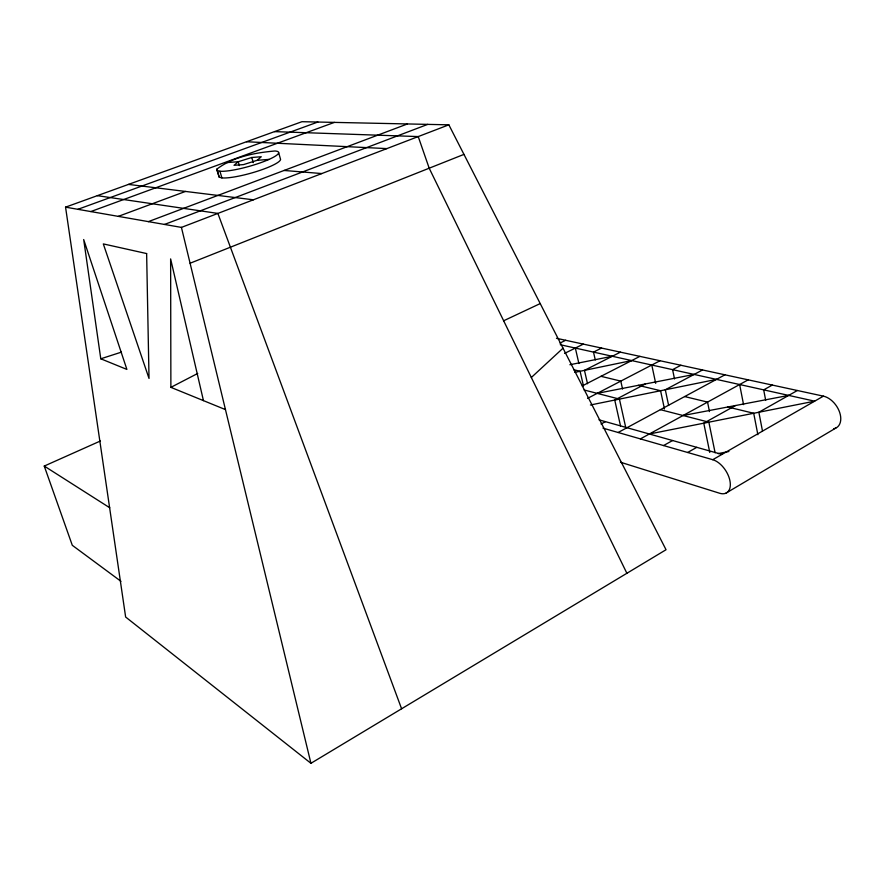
<?xml version="1.0" encoding="UTF-8"?>
<svg xmlns="http://www.w3.org/2000/svg" width="885" height="885" viewBox="0 0 885 885"><rect width="100%" height="100%" fill="white"/><g stroke="black" fill="none" stroke-linecap="round" stroke-linejoin="round"><path stroke-width="1.33" d="M216.692 169.245C232.821 156.855 254.858 152.751 274.859 150.992A32.203 5.454 -15.7 0 1 262.093 162.198A32.203 5.454 -15.7 0 1 219.923 171.236L217.256 170.562L216.692 169.245L219.226 177.199L221.903 177.907A32.159 5.587 -15.7 0 0 256.473 171.524A32.159 5.587 -15.7 0 0 280.567 159.411L278.686 152.773M531.332 377.497L563.026 348.192M239.381 165.584L238.264 161.723L234.027 165.296L243.486 164.61L257.203 160.296L261.252 156.745L251.771 157.486L238.264 161.723L226.936 162.586M310.934 763.301L666.04 549.729L448.85 124.829L301.962 121.699L65.556 207.156L125.637 617.022L310.934 763.301L181.425 227.401L65.556 207.156M725.977 493.133L835.827 428.063M602.995 428.141L712.746 459.702L823.404 396.148A18.353 11.903 55 0 1 839.776 412.731A18.353 11.903 55 0 1 833.803 428.716M687.656 452.489L696.772 447.334M797.363 390.506L758.865 412.244L762.483 431.028M663.551 445.553L672.589 440.531M735.512 405.529L703.774 423.185L709.77 452.456M772.306 385.075L763.689 389.865L765.68 400.308M640.397 438.894L748.179 379.842M618.117 432.499L724.937 374.809M601.07 423.992L605.462 421.658M702.535 369.952L665.31 389.776L668.629 405.441M645.353 383.957L614.743 400.053L620.529 425.951M680.919 365.262L672.578 369.642L674.525 378.957M203.45 400.628L170.628 258.907L170.882 387.353L197.731 373.437M587.574 398.361L660.044 360.737M582.275 385.915L639.888 356.367M620.396 352.153L584.465 370.361L587.529 383.747M601.557 348.059L593.503 352.097L595.273 359.941M564.586 353.403L583.326 344.11M560.028 343.059L565.67 340.283M503.653 320.779L540.215 303.577M120.968 581.312L72.293 545.304L44.25 466.063L100.392 440.995M190.087 263.243L463.95 154.388M181.425 227.401L448.85 124.829M164.51 224.447L427.698 124.387M148.392 221.626L407.443 123.955M118.313 216.371L185.474 191.437M90.801 211.559L334.364 122.395M77.913 209.314L317.848 122.041M100.779 358.79L126.898 369.432L83.688 239.536L100.779 358.79L121.477 352.119M574.852 372.353L631.691 360.571M590.417 404.998L716.463 379.388M569.885 364.731L612.276 356.268M649.347 433.993L814.654 401.17L560.271 344.73M597.187 393.36L694.128 374.432M718.078 453.607L728.886 451.494M683.065 415.519L788.679 395.407M257.203 160.296L269.051 159.4M274.516 131.622L418.229 136.578L429.192 168.205L626.879 573.281M246.506 141.744L386.867 148.603M284.085 170.462L321.797 173.56M128.458 184.412L253.398 199.8M97.35 195.662L217.876 213.418L401.591 708.774M556.466 338.291L823.404 396.148M573.657 369.709L580.095 371.269L583.481 385.982M600.981 376.313L620.794 381.114L622.553 389.035M638.273 385.34L660.575 390.739L664.469 408.992M684.658 396.557L707.558 402.1L709.471 411.569M727.802 407L753.71 413.273L757.87 434.723M584.133 389.997L619.423 399.102L625.761 427.61M660.387 409.666L708.863 422.178L715.113 452.799M598.979 419.833L721.961 454.414M620.706 462.302L719.616 493.244A19.26 11.096 57.1 0 0 729.904 480.599A19.26 11.096 57.1 0 0 712.746 459.702M170.882 387.353L225.454 409.6M44.25 466.063L109.784 507.791M219.923 171.236L221.903 177.907M217.256 170.562L219.226 177.199M251.771 157.486L253.254 162.619M575.35 348.07L578.89 363.514M651.78 365.029L655.697 383.349M739.639 384.521L743.555 404.6M146.633 253.564L103.313 243.906L149.023 378.448L146.633 253.564"/></g></svg>
